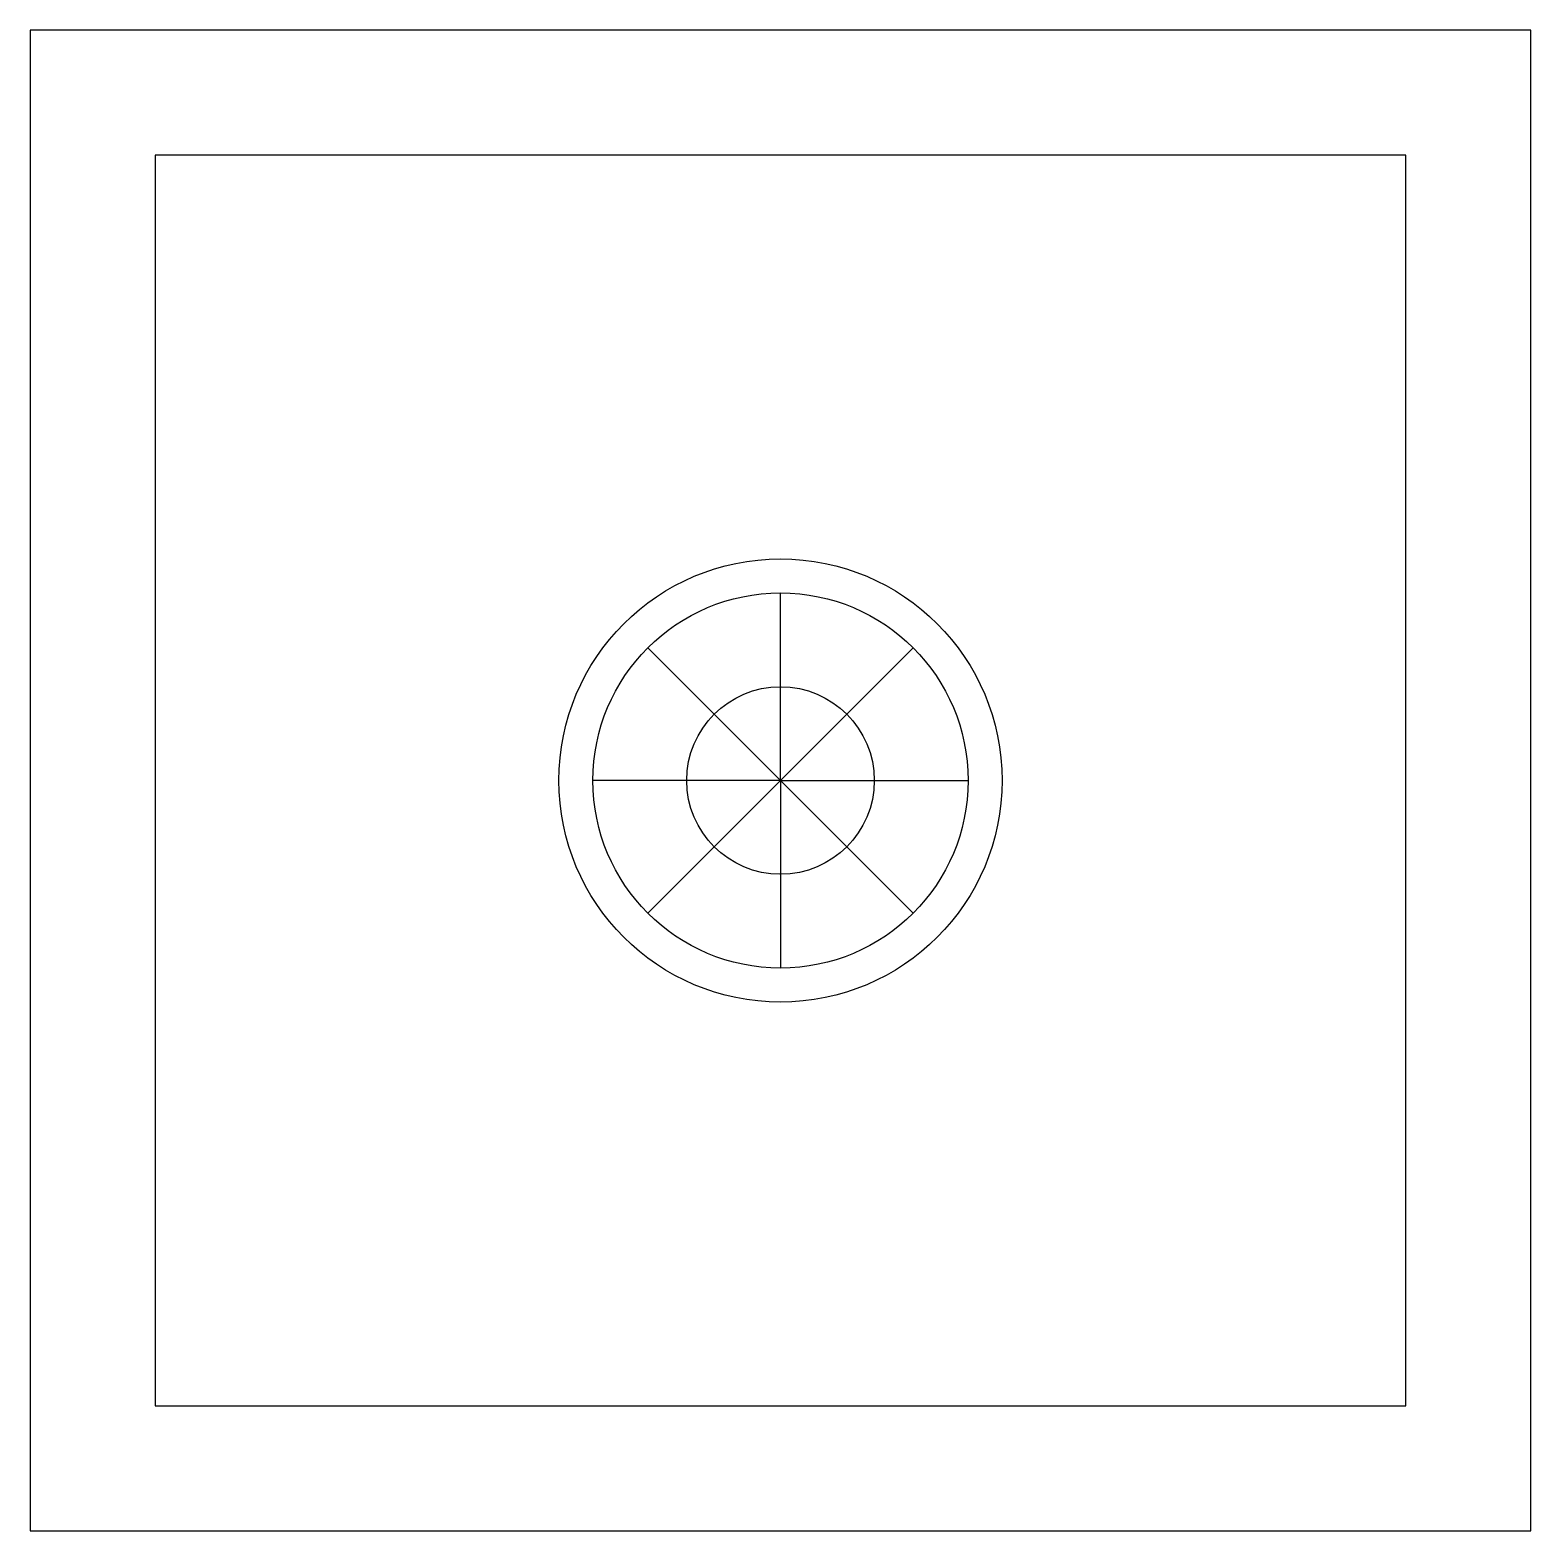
# Model space of a CAD drawing. Header units: centimetres. Extents: x -15.2 to 15.2, y -15.2 to 15.2.
import ezdxf

# ---------------------------------------------------------------- set-up
doc = ezdxf.new("R2010")
doc.units = ezdxf.units.CM
doc.header["$MEASUREMENT"] = 0
doc.layers.add('Rotator_Base_Mount v10_Sketch1', color=7, linetype='Continuous')

msp = doc.modelspace()

# ---------------------------------------------------------------- linework, layer by layer
at = {"layer": 'Rotator_Base_Mount v10_Sketch1'}
for p, q in [((15.24, 15.24), (-15.24, 15.24)), ((-15.24, 15.24), (-15.24, -15.24)), ((15.24, -15.24), (15.24, 15.24)), ((-12.7, 12.7), (-12.7, -12.7)), ((12.7, 12.7), (-12.7, 12.7)), ((12.7, -12.7), (12.7, 12.7)), ((0, 0), (0, 3.81)), ((0, 0), (-2.694, 2.694)), ((0, 0), (2.694, 2.694)), ((0, 0), (-3.81, 0)), ((0, 0), (-2.694, -2.694)), ((0, 0), (3.81, 0)), ((0, 0), (3.81, 0)), ((0, 0), (2.694, -2.694)), ((0, 0), (3.81, 0)), ((0, 0), (3.81, 0)), ((0, 0), (3.81, 0)), ((0, 0), (0, -3.81)), ((-12.7, -12.7), (12.7, -12.7)), ((-15.24, -15.24), (15.24, -15.24))]:
    msp.add_line(p, q, dxfattribs=at)
for radius in [4.5, 3.81, 1.905]:
    msp.add_circle((0, 0), radius, dxfattribs=at)
for p in [(0, 1.905), (-1.905, 0), (0, 0), (0, 0), (1.905, 0), (0, -1.905)]:
    msp.add_point(p, dxfattribs=at)

doc.saveas('drawing.dxf')
